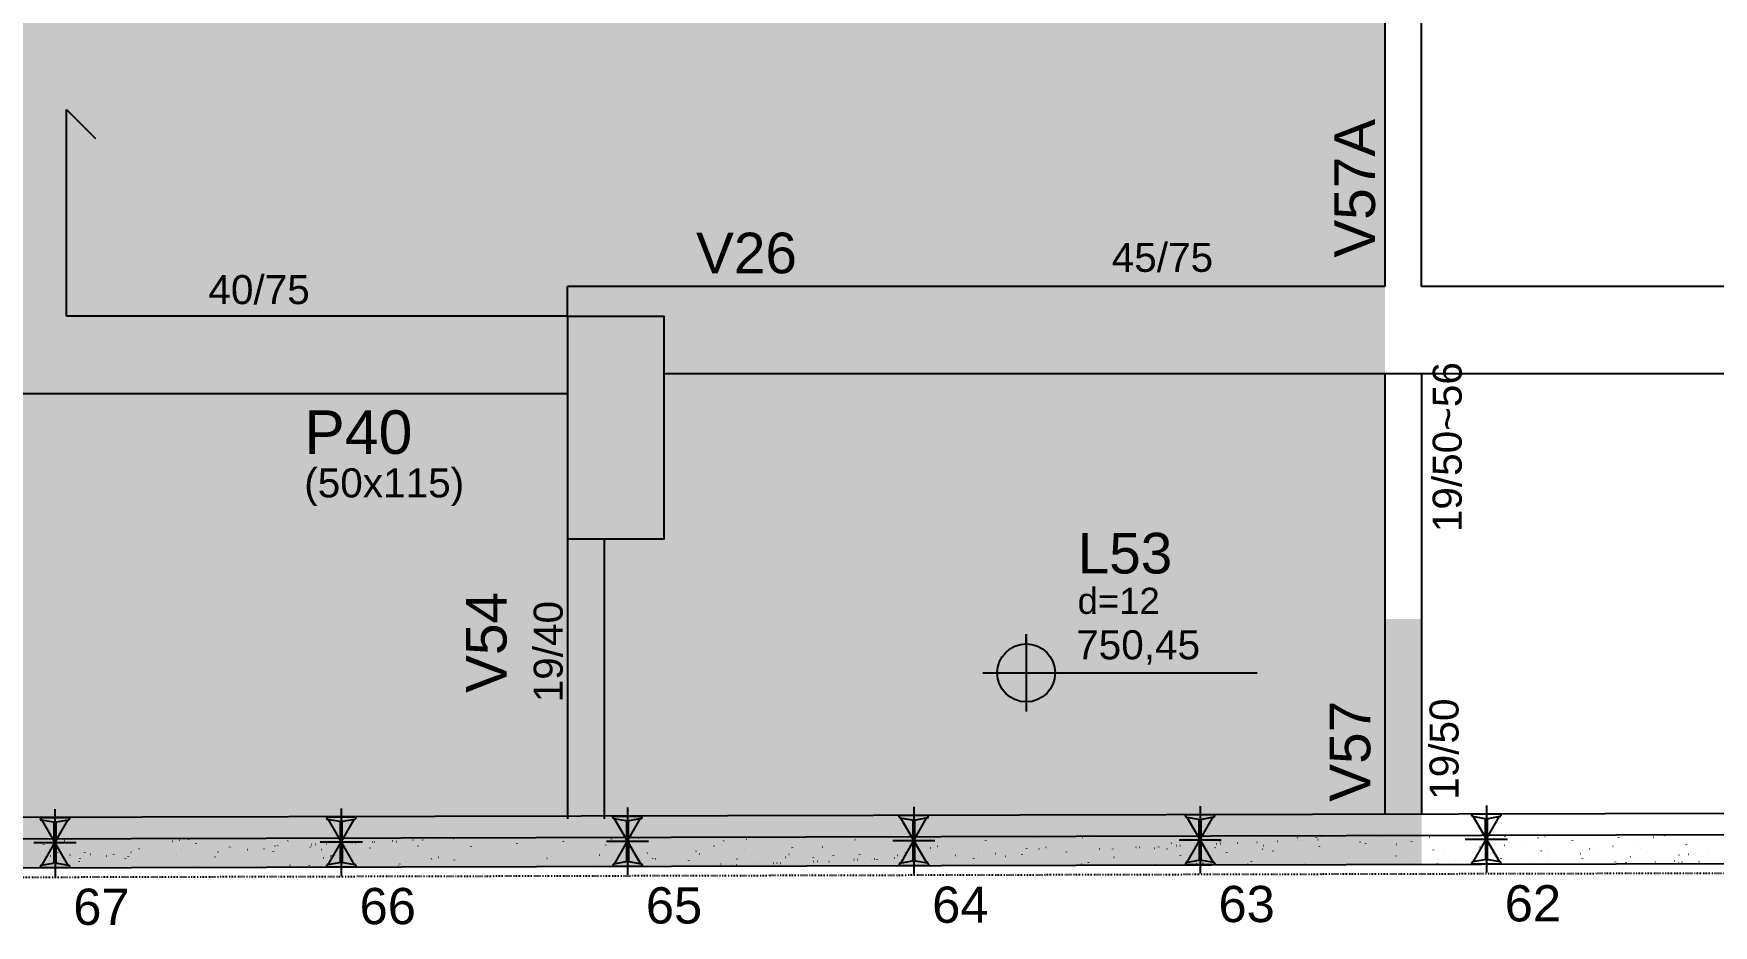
# Model space of a CAD drawing. Header units: millimetres. Extents: x 2609 to 8562, y 1432 to 7136.
# Drawn here: x 6221 to 7089, y 1871 to 2333 of the extents above; entities that cross this region are included whole.
import ezdxf

# ---------------------------------------------------------------- set-up
doc = ezdxf.new("R2010")
doc.units = ezdxf.units.MM
doc.linetypes.add('ESTILO_TQS_0003', pattern=[1.5, 0.5, -0.4, 0.1, -0.5])
for name, color, linetype in [('1', 4, 'Continuous'), ('10', 13, 'Continuous'), ('11', 22, 'Continuous'), ('12', 3, 'Continuous'), ('13', 76, 'Continuous'), ('131', 59, 'Continuous'), ('19', 5, 'Continuous'), ('24', 5, 'ESTILO_TQS_0003'), ('242', 3, 'Continuous'), ('26', 1, 'Continuous'), ('27', 10, 'Continuous'), ('3', 2, 'Continuous'), ('49', 20, 'Continuous'), ('51', 6, 'Continuous'), ('52', 21, 'Continuous'), ('6', 6, 'Continuous'), ('8', 5, 'Continuous'), ('9', 3, 'Continuous')]:
    doc.layers.add(name, color=color, linetype=linetype)
doc.styles.get("Standard").update_dxf_attribs({"font": 'arial.ttf'})

# ---------------------------------------------------------------- blocks, each defined once
blk = doc.blocks.new('_H9EFD498501-001')
for p, q in [((3310.16108, 200.255246), (3310.234303, 200.271479)), ((3332.661637, 200.243865), (3332.707294, 200.303367)), ((3339.3351, 199.872666), (3339.410029, 199.875938)), ((3341.208316, 199.954452), (3341.283244, 199.957724)), ((3350.049893, 200.340484), (3350.124821, 200.343755)), ((3366.142408, 199.77545), (3366.21563, 199.791683)), ((3369.803518, 200.587099), (3369.87674, 200.603332)), ((3380.957678, 199.773054), (3380.967467, 199.847413)), ((3405.165756, 199.856004), (3405.211413, 199.915506)), ((3425.784846, 200.107303), (3425.858068, 200.123536)), ((3487.721499, 200.370188), (3487.731288, 200.444546)), ((2645.701455, 197.390365), (2645.711245, 197.464724)), ((2649.724331, 195.74195), (2649.769988, 195.801451)), ((2656.788559, 191.565878), (2656.798349, 191.640237)), ((2660.31815, 197.984672), (2660.391373, 198.000905)), ((2663.979261, 198.79632), (2664.052483, 198.812553)), ((2669.539872, 198.382314), (2669.549661, 198.456672)), ((2670.947487, 191.774816), (2670.993145, 191.834317)), ((2674.69137, 196.653939), (2674.737027, 196.71344)), ((2680.803186, 193.896278), (2680.812975, 193.970636)), ((2684.057943, 191.366782), (2684.132872, 191.370054)), ((2685.931159, 191.448569), (2686.006087, 191.45184)), ((2694.772735, 191.8346), (2694.847664, 191.837872)), ((2695.914527, 192.686805), (2695.960184, 192.746306)), ((2699.092261, 193.690128), (2699.165483, 193.70636)), ((2699.658409, 197.565928), (2699.704066, 197.62543)), ((2704.715023, 195.445914), (2704.724812, 195.520272)), ((2704.888099, 192.276246), (2704.963027, 192.279518)), ((2706.761314, 192.358033), (2706.836243, 192.361304)), ((2715.602891, 192.744064), (2715.677819, 192.747336)), ((2716.299478, 197.504876), (2716.372701, 197.521109)), ((2719.960588, 198.316524), (2720.033811, 198.332757)), ((2720.881566, 193.598794), (2720.927223, 193.658296)), ((2724.625448, 198.477917), (2724.671105, 198.537419)), ((2725.718254, 193.185711), (2725.793183, 193.188982)), ((2727.591469, 193.267497), (2727.666398, 193.270769)), ((2728.553439, 196.437862), (2728.563229, 196.512221)), ((2736.433046, 193.653529), (2736.507975, 193.6568)), ((2739.816753, 191.951826), (2739.826543, 192.026185)), ((2743.451606, 191.386954), (2743.497264, 191.446456)), ((2745.848605, 194.510783), (2745.894262, 194.570285)), ((2746.548409, 194.095175), (2746.623338, 194.098446)), ((2748.421625, 194.176961), (2748.496553, 194.180233)), ((2752.568066, 198.768262), (2752.577855, 198.84262)), ((2755.073589, 193.210331), (2755.146811, 193.226564)), ((2757.263202, 194.562993), (2757.33813, 194.566264)), ((2763.72859, 193.501463), (2763.73838, 193.575821)), ((2767.378565, 195.004639), (2767.453493, 195.007911)), ((2768.418645, 192.298944), (2768.464303, 192.358445)), ((2769.25178, 195.086426), (2769.326709, 195.089697)), ((2770.815644, 195.422772), (2770.861301, 195.482274)), ((2772.280806, 197.02508), (2772.354028, 197.041313)), ((2775.941916, 197.836728), (2776.015138, 197.852961)), ((2778.093357, 195.472457), (2778.168286, 195.475729)), ((2787.567007, 194.493411), (2787.576796, 194.56777)), ((2788.20872, 195.914103), (2788.283649, 195.917375)), ((2790.081936, 195.99589), (2790.156864, 195.999161)), ((2793.385685, 193.210933), (2793.431342, 193.270434)), ((2795.782683, 196.334762), (2795.82834, 196.394263)), ((2798.923512, 196.381921), (2798.998441, 196.385193)), ((2809.038876, 196.823568), (2809.113804, 196.826839)), ((2810.912091, 196.905354), (2810.98702, 196.908625)), ((2811.054917, 192.730535), (2811.128139, 192.746768)), ((2811.581633, 196.82381), (2811.591423, 196.898169)), ((2818.352724, 194.122922), (2818.398381, 194.182423)), ((2819.753668, 197.291386), (2819.828597, 197.294657)), ((2820.749722, 197.246751), (2820.795379, 197.306252)), ((2822.742158, 191.557011), (2822.751947, 191.63137)), ((2828.262134, 196.545284), (2828.335356, 196.561517)), ((2829.869031, 197.733032), (2829.94396, 197.736303)), ((2831.742247, 197.814818), (2831.817175, 197.81809)), ((2831.923244, 197.356932), (2831.996466, 197.373165)), ((2835.49347, 198.373447), (2835.50326, 198.447805)), ((2840.583823, 198.20085), (2840.658752, 198.204121)), ((2843.319763, 195.034911), (2843.36542, 195.094413)), ((2845.716761, 198.15874), (2845.762418, 198.218241)), ((2846.580574, 192.54896), (2846.590363, 192.623318)), ((2850.699187, 198.642496), (2850.774115, 198.645768)), ((2852.572402, 198.724282), (2852.647331, 198.727554)), ((2859.331887, 199.365395), (2859.332812, 199.372425)), ((2861.413979, 199.110314), (2861.488907, 199.113585)), ((2867.036245, 192.250739), (2867.109467, 192.266972)), ((2868.286802, 195.9469), (2868.332459, 196.006402)), ((2870.595201, 194.879359), (2870.60499, 194.953717)), ((2870.6838, 199.070729), (2870.729457, 199.130231)), ((2884.243462, 196.065487), (2884.316684, 196.08172)), ((2887.904572, 196.877136), (2887.977794, 196.893369)), ((2893.253841, 196.858889), (2893.299498, 196.918391)), ((2894.507038, 196.428995), (2894.516827, 196.503354)), ((2918.22088, 197.770879), (2918.266537, 197.83038)), ((2918.345454, 197.420944), (2918.355243, 197.495302)), ((2923.017573, 191.770943), (2923.090795, 191.787176)), ((2929.608768, 192.934908), (2929.618557, 193.009266)), ((2940.22479, 195.585691), (2940.298012, 195.601924)), ((2943.187919, 198.682868), (2943.233576, 198.742369)), ((2943.8859, 196.39734), (2943.959122, 196.413573)), ((2953.520605, 194.484544), (2953.530395, 194.558902)), ((2957.065896, 199.319275), (2957.139118, 199.335508)), ((2961.899934, 191.443151), (2961.945591, 191.502653)), ((2968.154958, 199.594857), (2968.187846, 199.637718)), ((2977.359021, 195.476493), (2977.368811, 195.550851)), ((2978.998901, 191.291147), (2979.072123, 191.30738)), ((2986.866973, 192.35514), (2986.91263, 192.414642)), ((2988.622335, 190.990456), (2988.632125, 191.064815)), ((2996.206118, 195.105895), (2996.27934, 195.122128)), ((2999.867228, 195.917544), (2999.94045, 195.933777)), ((3001.373648, 197.806892), (3001.383437, 197.88125)), ((3011.834012, 193.26713), (3011.879669, 193.326631)), ((3012.534173, 192.540093), (3012.543962, 192.614451)), ((3013.047224, 198.839479), (3013.120446, 198.855712)), ((3025.285485, 199.356528), (3025.295275, 199.430886)), ((3036.372589, 193.532041), (3036.382378, 193.6064)), ((3036.801051, 194.179119), (3036.846708, 194.23862)), ((3052.187446, 194.626099), (3052.260668, 194.642332)), ((3055.848556, 195.437748), (3055.921778, 195.453981)), ((3060.387215, 195.86244), (3060.397005, 195.936799)), ((3061.76809, 195.091108), (3061.813747, 195.150609)), ((3069.028552, 198.359683), (3069.101774, 198.375915)), ((3082.991247, 191.123974), (3083.036904, 191.183475)), ((3084.299053, 197.412077), (3084.308842, 197.486435)), ((3086.735129, 196.003097), (3086.780786, 196.062599)), ((3095.386156, 191.58759), (3095.395946, 191.661948)), ((3107.958286, 192.035963), (3108.003943, 192.095465)), ((3108.137469, 198.404025), (3108.147258, 198.478384)), ((3108.168774, 194.146303), (3108.241996, 194.162536)), ((3111.702168, 196.915086), (3111.747825, 196.974588)), ((3111.829884, 194.957952), (3111.903106, 194.974185)), ((3119.400783, 193.917989), (3119.410572, 193.992347)), ((3125.00988, 197.879886), (3125.083102, 197.896119)), ((3132.925325, 192.947952), (3132.970982, 193.007454)), ((3136.669207, 197.827075), (3136.714864, 197.886577)), ((3141.748338, 191.245842), (3141.823267, 191.249113)), ((3143.31262, 195.467625), (3143.32241, 195.541984)), ((3151.863702, 191.687488), (3151.93863, 191.69076)), ((3153.736917, 191.769274), (3153.811846, 191.772546)), ((3157.892364, 193.859941), (3157.938021, 193.919443)), ((3161.636246, 198.739064), (3161.681904, 198.798566)), ((3162.578494, 192.155306), (3162.653422, 192.158577)), ((3164.150101, 193.666507), (3164.223324, 193.68274)), ((3167.151036, 196.459574), (3167.160826, 196.533932)), ((3167.811211, 194.478156), (3167.884434, 194.494389)), ((3172.693857, 192.596952), (3172.768786, 192.600224)), ((3174.567072, 192.678739), (3174.642001, 192.68201)), ((3178.41435, 191.973538), (3178.42414, 192.047896)), ((3180.462405, 191.648102), (3180.508062, 191.707603)), ((3180.991208, 197.40009), (3181.06443, 197.416323)), ((3182.859403, 194.771931), (3182.90506, 194.831432)), ((3183.408649, 193.06477), (3183.483578, 193.068042)), ((3186.603285, 199.651054), (3186.648943, 199.710555)), ((3191.165663, 198.789973), (3191.175452, 198.864331)), ((3193.524012, 193.506417), (3193.598941, 193.509688)), ((3195.397228, 193.588203), (3195.472156, 193.591474)), ((3202.326187, 193.523174), (3202.335977, 193.597532)), ((3204.238805, 193.974234), (3204.313733, 193.977506)), ((3205.429444, 192.560091), (3205.475101, 192.619592)), ((3207.826442, 195.68392), (3207.872099, 195.743421)), ((3214.354168, 194.415881), (3214.429096, 194.419152)), ((3216.227383, 194.497667), (3216.302312, 194.500939)), ((3220.131429, 193.186711), (3220.204651, 193.202944)), ((3223.792539, 193.998359), (3223.865761, 194.014592)), ((3225.06896, 194.883699), (3225.143889, 194.88697)), ((3226.164604, 194.515123), (3226.174393, 194.589481)), ((3230.396483, 193.47208), (3230.44214, 193.531582)), ((3232.793481, 196.595909), (3232.839138, 196.65541)), ((3235.184323, 195.325345), (3235.259252, 195.328616)), ((3236.972535, 196.920294), (3237.045758, 196.936527)), ((3237.057539, 195.407131), (3237.132467, 195.410403)), ((3245.899115, 195.793163), (3245.974044, 195.796434)), ((3250.17923, 196.845522), (3250.18902, 196.91988)), ((3255.363522, 194.384069), (3255.409179, 194.443571)), ((3256.014479, 196.234809), (3256.089407, 196.238081)), ((3257.76052, 197.507898), (3257.806177, 197.5674)), ((3257.887694, 196.316596), (3257.962623, 196.319867)), ((3261.339755, 191.578723), (3261.349544, 191.653081)), ((3266.729271, 196.702627), (3266.8042, 196.705899)), ((3274.091067, 198.395158), (3274.100857, 198.469516)), ((3276.112757, 192.706915), (3276.185979, 192.723148)), ((3276.844634, 197.144273), (3276.919563, 197.147545)), ((3278.71785, 197.22606), (3278.792778, 197.229331)), ((3279.773867, 193.518563), (3279.847089, 193.534796)), ((3280.330561, 195.296058), (3280.376218, 195.35556)), ((3282.727559, 198.419887), (3282.773216, 198.479389)), ((3285.178171, 192.570671), (3285.187961, 192.64503)), ((3287.559426, 197.612091), (3287.634355, 197.615363)), ((3292.953863, 196.440498), (3293.027085, 196.456731)), ((3297.67479, 198.053738), (3297.749718, 198.057009)), ((3297.929484, 199.387107), (3297.939273, 199.461465)), ((3299.548005, 198.135524), (3299.622934, 198.138795)), ((3305.2976, 196.208048), (3305.343257, 196.267549)), ((3307.694598, 199.331876), (3307.740255, 199.391378)), ((3308.389582, 198.521556), (3308.46451, 198.524827)), ((3309.192798, 194.90107), (3309.202587, 194.975429)), ((3318.504945, 198.963202), (3318.579874, 198.966473)), ((3320.37816, 199.044988), (3320.453089, 199.04826)), ((3329.219737, 199.43102), (3329.294666, 199.434291)), ((3330.264639, 197.120037), (3330.310296, 197.179538)), ((3332.094085, 192.227119), (3332.167307, 192.243352)), ((3333.104635, 196.450707), (3333.114424, 196.525065)), ((3335.755195, 193.038767), (3335.828417, 193.055)), ((3348.935191, 195.960702), (3349.008413, 195.976935)), ((3355.231678, 198.032026), (3355.277335, 198.091527)), ((3356.943051, 197.442655), (3356.952841, 197.517014)), ((3368.206365, 192.956619), (3368.216155, 193.030978)), ((3380.198717, 198.944015), (3380.244374, 199.003516)), ((3388.075413, 191.747323), (3388.148635, 191.763556)), ((3391.736523, 192.558971), (3391.809745, 192.575204)), ((3392.118202, 194.506255), (3392.127992, 194.580614)), ((3398.910732, 191.704299), (3398.956389, 191.7638)), ((3404.916519, 195.480906), (3404.989741, 195.497139)), ((3415.956619, 195.498204), (3415.966408, 195.572562)), ((3422.123736, 199.295654), (3422.196958, 199.311887)), ((3423.877771, 192.616288), (3423.923428, 192.675789)), ((3427.219933, 191.012168), (3427.229722, 191.086526)), ((3439.971245, 197.828603), (3439.981035, 197.902962)), ((3444.056741, 191.267527), (3444.129963, 191.28376)), ((3447.717851, 192.079175), (3447.791073, 192.095408)), ((3448.84481, 193.528277), (3448.890467, 193.587778)), ((3451.13177, 192.561804), (3451.141559, 192.636163)), ((3460.897847, 195.00111), (3460.971069, 195.017343)), ((3463.883082, 199.378239), (3463.892872, 199.452598)), ((3473.811849, 194.440266), (3473.857506, 194.499767)), ((3474.970186, 193.553753), (3474.979975, 193.628111)), ((3478.105064, 198.815858), (3478.178286, 198.832091)), ((3481.766174, 199.627507), (3481.839396, 199.64374)), ((3498.778888, 195.352255), (3498.824545, 195.411757)), ((3498.984813, 195.884152), (3498.994602, 195.95851)), ((3503.699179, 191.599379), (3503.772401, 191.615612)), ((2645.980448, 190.862827), (2646.026106, 190.922328)), ((2653.112425, 190.015672), (2653.187353, 190.018943)), ((2654.814316, 183.873943), (2654.814316, 183.873943)), ((2654.814316, 183.873943), (2654.814316, 183.873943)), ((2655.776205, 183.876288), (2655.776205, 183.876288)), ((2663.227788, 190.457318), (2663.302716, 190.460589)), ((2664.903803, 183.898533), (2664.903803, 183.898533)), ((2664.903803, 183.898533), (2664.903803, 183.898533)), ((2665.043938, 186.141796), (2665.11716, 186.158029)), ((2665.101003, 190.539104), (2665.175932, 190.542376)), ((2667.633922, 183.905186), (2667.633922, 183.905186)), ((2667.633922, 183.905186), (2667.633922, 183.905186)), ((2667.633922, 183.905186), (2667.633922, 183.905186)), ((2668.051873, 187.079842), (2668.061663, 187.154201)), ((2668.550489, 188.650987), (2668.596146, 188.710489)), ((2673.94258, 190.925136), (2674.017509, 190.928407)), ((2679.491638, 183.934085), (2679.491638, 183.934085)), ((2679.491638, 183.934085), (2679.491638, 183.934085)), ((2679.491638, 183.934085), (2679.491638, 183.934085)), ((2682.251155, 189.956544), (2682.324377, 189.972777)), ((2685.912265, 190.768193), (2685.985487, 190.784426)), ((2689.216515, 183.957786), (2689.216515, 183.957786)), ((2689.216515, 183.957786), (2689.216515, 183.957786)), ((2691.349355, 183.962984), (2691.349355, 183.962984)), ((2691.349355, 183.962984), (2691.349355, 183.962984)), ((2691.96371, 188.629479), (2691.9735, 188.703837)), ((2693.517528, 189.562976), (2693.563185, 189.622478)), ((2703.207071, 183.991883), (2703.207071, 183.991883)), ((2703.207071, 183.991883), (2703.207071, 183.991883)), ((2713.529226, 184.017039), (2713.529226, 184.017039)), ((2713.529226, 184.017039), (2713.529226, 184.017039)), ((2713.606172, 184.017226), (2713.606172, 184.017226)), ((2713.606172, 184.017226), (2713.606172, 184.017226)), ((2715.064787, 184.020781), (2715.064787, 184.020781)), ((2715.802127, 189.621427), (2715.811916, 189.695786)), ((2718.484567, 190.474965), (2718.530225, 190.534467)), ((2721.025266, 185.662), (2721.098488, 185.678233)), ((2726.922504, 184.04968), (2726.922504, 184.04968)), ((2726.922504, 184.04968), (2726.922504, 184.04968)), ((2726.922504, 184.04968), (2726.922504, 184.04968)), ((2727.065441, 185.135391), (2727.07523, 185.209749)), ((2737.841938, 184.076292), (2737.841938, 184.076292)), ((2737.841938, 184.076292), (2737.841938, 184.076292)), ((2738.232483, 189.476748), (2738.305705, 189.492981)), ((2738.78022, 184.078579), (2738.78022, 184.078579)), ((2738.78022, 184.078579), (2738.78022, 184.078579)), ((2738.78022, 184.078579), (2738.78022, 184.078579)), ((2741.893593, 190.288397), (2741.966815, 190.30463)), ((2750.637937, 184.107477), (2750.637937, 184.107477)), ((2750.637937, 184.107477), (2750.637937, 184.107477)), ((2750.977278, 186.685027), (2750.987067, 186.759386)), ((2762.154649, 184.135545), (2762.154649, 184.135545)), ((2762.163622, 184.147238), (2762.209279, 184.20674)), ((2762.495653, 184.136376), (2762.495653, 184.136376)), ((2762.495653, 184.136376), (2762.495653, 184.136376)), ((2772.398028, 184.160509), (2772.398028, 184.160509)), ((2772.398028, 184.160509), (2772.398028, 184.160509)), ((2774.35337, 184.165275), (2774.35337, 184.165275)), ((2774.815694, 187.676976), (2774.825483, 187.751334)), ((2777.006594, 185.182204), (2777.079816, 185.198437)), ((2786.211086, 184.194173), (2786.211086, 184.194173)), ((2786.467361, 184.194798), (2786.467361, 184.194798)), ((2787.130661, 185.059227), (2787.176318, 185.118729)), ((2794.213811, 188.996952), (2794.287033, 189.013185)), ((2797.874921, 189.808601), (2797.948143, 189.824834)), ((2798.068803, 184.223072), (2798.068803, 184.223072)), ((2798.068803, 184.223072), (2798.068803, 184.223072)), ((2798.068803, 184.223072), (2798.068803, 184.223072)), ((2798.830321, 190.007375), (2798.84011, 190.081733)), ((2809.926519, 184.251971), (2809.926519, 184.251971)), ((2809.926519, 184.251971), (2809.926519, 184.251971)), ((2809.990845, 184.740576), (2810.000635, 184.814934)), ((2810.780073, 184.254051), (2810.780073, 184.254051)), ((2812.0977, 185.971216), (2812.143357, 186.030718)), ((2821.784236, 184.28087), (2821.784236, 184.28087)), ((2821.784236, 184.28087), (2821.784236, 184.28087)), ((2831.189884, 184.303792), (2831.189884, 184.303792)), ((2831.189884, 184.303792), (2831.189884, 184.303792)), ((2832.987922, 184.702408), (2833.061144, 184.718641)), ((2833.641952, 184.309768), (2833.641952, 184.309768)), ((2833.829261, 185.732525), (2833.839051, 185.806883)), ((2835.092784, 184.313304), (2835.092784, 184.313304)), ((2837.064739, 186.883206), (2837.110396, 186.942707)), ((2845.499668, 184.338667), (2845.499668, 184.338667)), ((2850.195139, 188.517156), (2850.268361, 188.533389)), ((2853.856249, 189.328804), (2853.929471, 189.345037)), ((2857.357385, 184.367566), (2857.357385, 184.367566)), ((2857.357385, 184.367566), (2857.357385, 184.367566)), ((2857.357385, 184.367566), (2857.357385, 184.367566)), ((2857.843888, 188.062924), (2857.853677, 188.137282)), ((2859.405496, 184.372557), (2859.405496, 184.372557)), ((2862.031778, 187.795195), (2862.077435, 187.854696)), ((2869.215101, 184.396464), (2869.215101, 184.396464)), ((2869.215101, 184.396464), (2869.215101, 184.396464)), ((2869.215101, 184.396464), (2869.215101, 184.396464)), ((2881.072818, 184.425363), (2881.072818, 184.425363)), ((2881.072818, 184.425363), (2881.072818, 184.425363)), ((2881.755725, 189.61256), (2881.765515, 189.686918)), ((2883.718208, 184.43181), (2883.718208, 184.43181)), ((2886.998817, 188.707184), (2887.044474, 188.766685)), ((2889.98174, 184.447075), (2889.98174, 184.447075)), ((2889.98174, 184.447075), (2889.98174, 184.447075)), ((2889.98174, 184.447075), (2889.98174, 184.447075)), ((2892.930534, 184.454262), (2892.930534, 184.454262)), ((2892.930534, 184.454262), (2892.930534, 184.454262)), ((2904.788251, 184.483161), (2904.788251, 184.483161)), ((2905.594141, 190.604509), (2905.603931, 190.678867)), ((2906.176467, 188.03736), (2906.249689, 188.053593)), ((2908.030919, 184.491063), (2908.030919, 184.491063)), ((2908.030919, 184.491063), (2908.030919, 184.491063)), ((2908.030919, 184.491063), (2908.030919, 184.491063)), ((2908.221973, 184.74005), (2908.26763, 184.799551)), ((2909.837577, 188.849008), (2909.910799, 188.865241)), ((2911.965856, 189.619173), (2912.011513, 189.678674)), ((2916.645967, 184.512059), (2916.645967, 184.512059)), ((2916.645967, 184.512059), (2916.645967, 184.512059)), ((2916.645967, 184.512059), (2916.645967, 184.512059)), ((2916.857455, 186.118472), (2916.867245, 186.192831)), ((2928.503684, 184.540958), (2928.503684, 184.540958)), ((2928.503684, 184.540958), (2928.503684, 184.540958)), ((2928.503684, 184.540958), (2928.503684, 184.540958)), ((2932.343631, 184.550316), (2932.343631, 184.550316)), ((2932.343631, 184.550316), (2932.343631, 184.550316)), ((2932.343631, 184.550316), (2932.343631, 184.550316)), ((2933.189012, 185.652039), (2933.234669, 185.711541)), ((2936.932895, 190.531162), (2936.978552, 190.590664)), ((2940.3614, 184.569857), (2940.3614, 184.569857)), ((2940.3614, 184.569857), (2940.3614, 184.569857)), ((2940.769293, 187.668109), (2940.779082, 187.742467)), ((2948.773596, 184.590358), (2948.773596, 184.590358)), ((2948.773596, 184.590358), (2948.773596, 184.590358)), ((2948.773596, 184.590358), (2948.773596, 184.590358)), ((2952.219116, 184.598755), (2952.219116, 184.598755)), ((2952.219116, 184.598755), (2952.219116, 184.598755)), ((2956.656342, 184.60957), (2956.656342, 184.60957)), ((2956.656342, 184.60957), (2956.656342, 184.60957)), ((2956.656342, 184.60957), (2956.656342, 184.60957)), ((2958.156051, 186.564028), (2958.201708, 186.62353)), ((2962.157794, 187.557564), (2962.231017, 187.573797)), ((2964.076833, 184.627654), (2964.076833, 184.627654)), ((2964.607709, 188.660057), (2964.617498, 188.734416)), ((2965.818905, 188.369212), (2965.892127, 188.385445)), ((2975.934549, 184.656553), (2975.934549, 184.656553)), ((2980.969054, 184.668823), (2980.969054, 184.668823)), ((2980.969054, 184.668823), (2980.969054, 184.668823)), ((2980.969054, 184.668823), (2980.969054, 184.668823)), ((2983.12309, 187.476017), (2983.168747, 187.535519)), ((2987.792266, 184.685452), (2987.792266, 184.685452)), ((2987.792266, 184.685452), (2987.792266, 184.685452)), ((2987.792266, 184.685452), (2987.792266, 184.685452)), ((2991.709348, 184.694998), (2991.709348, 184.694998)), ((2991.709348, 184.694998), (2991.709348, 184.694998)), ((2995.93725, 184.879592), (2996.012179, 184.882864)), ((2999.649982, 184.71435), (2999.649982, 184.71435)), ((2999.649982, 184.71435), (2999.649982, 184.71435)), ((2999.78286, 185.723657), (2999.792649, 185.798016)), ((3005.281766, 184.728076), (3005.281766, 184.728076)), ((3005.281766, 184.728076), (3005.281766, 184.728076)), ((3005.693131, 185.264178), (3005.738788, 185.323679)), ((3006.052614, 185.321238), (3006.127542, 185.32451)), ((3007.565452, 184.733641), (3007.565452, 184.733641)), ((3007.565452, 184.733641), (3007.565452, 184.733641)), ((3007.565452, 184.733641), (3007.565452, 184.733641)), ((3007.925829, 185.403025), (3008.000758, 185.406296)), ((3008.090129, 188.388007), (3008.135787, 188.447508)), ((3011.507699, 184.743249), (3011.507699, 184.743249)), ((3011.507699, 184.743249), (3011.507699, 184.743249)), ((3016.767406, 185.789056), (3016.842334, 185.792328)), ((3018.139122, 187.077768), (3018.212345, 187.094001)), ((3021.800232, 187.889416), (3021.873455, 187.905649)), ((3023.365415, 184.772148), (3023.365415, 184.772148)), ((3023.621276, 186.715606), (3023.631066, 186.789964)), ((3026.882769, 186.230703), (3026.957698, 186.233974)), ((3028.755985, 186.312489), (3028.830913, 186.315761)), ((3029.594477, 184.787329), (3029.594477, 184.787329)), ((3029.594477, 184.787329), (3029.594477, 184.787329)), ((3030.66017, 186.176167), (3030.705827, 186.235668)), ((3033.057168, 189.299996), (3033.102826, 189.359497)), ((3034.980228, 190.811351), (3035.053451, 190.827584)), ((3035.223132, 184.801046), (3035.223132, 184.801046)), ((3037.597561, 186.698521), (3037.67249, 186.701792)), ((3047.080848, 184.829945), (3047.080848, 184.829945)), ((3047.080848, 184.829945), (3047.080848, 184.829945)), ((3047.080848, 184.829945), (3047.080848, 184.829945)), ((3047.635903, 189.046005), (3047.645692, 189.120363)), ((3047.712925, 187.140167), (3047.787853, 187.143438)), ((3049.58614, 187.221953), (3049.661069, 187.225225)), ((3053.907189, 184.846582), (3053.907189, 184.846582)), ((3053.907189, 184.846582), (3053.907189, 184.846582)), ((3055.627209, 187.088156), (3055.672866, 187.147658)), ((3058.024207, 190.211985), (3058.069865, 190.271486)), ((3058.427717, 187.607985), (3058.502645, 187.611256)), ((3058.938564, 184.858844), (3058.938564, 184.858844)), ((3058.938564, 184.858844), (3058.938564, 184.858844)), ((3058.938564, 184.858844), (3058.938564, 184.858844)), ((3066.357308, 184.876924), (3066.357308, 184.876924)), ((3066.357308, 184.876924), (3066.357308, 184.876924)), ((3066.357308, 184.876924), (3066.357308, 184.876924)), ((3068.54308, 188.049631), (3068.618009, 188.052903)), ((3070.416295, 188.131418), (3070.491224, 188.134689)), ((3070.796281, 184.887743), (3070.796281, 184.887743)), ((3070.796281, 184.887743), (3070.796281, 184.887743)), ((3071.54774, 190.595641), (3071.55753, 190.67)), ((3074.12045, 186.597972), (3074.193672, 186.614205)), ((3077.78156, 187.40962), (3077.854782, 187.425853)), ((3078.219901, 184.905835), (3078.219901, 184.905835)), ((3078.219901, 184.905835), (3078.219901, 184.905835)), ((3079.257872, 188.517449), (3079.332801, 188.520721)), ((3080.594248, 188.000145), (3080.639905, 188.059647)), ((3082.653997, 184.916641), (3082.653997, 184.916641)), ((3082.653997, 184.916641), (3082.653997, 184.916641)), ((3089.373235, 188.959095), (3089.448164, 188.962367)), ((3090.961556, 190.331555), (3091.034779, 190.347788)), ((3091.246451, 189.040882), (3091.321379, 189.044153)), ((3094.511714, 184.94554), (3094.511714, 184.94554)), ((3100.088028, 189.426913), (3100.162956, 189.430185)), ((3102.532612, 184.965088), (3102.532612, 184.965088)), ((3102.532612, 184.965088), (3102.532612, 184.965088)), ((3105.561287, 188.912134), (3105.606945, 188.971636)), ((3106.36943, 184.974439), (3106.36943, 184.974439)), ((3106.36943, 184.974439), (3106.36943, 184.974439)), ((3106.36943, 184.974439), (3106.36943, 184.974439)), ((3106.64947, 187.101554), (3106.65926, 187.175912)), ((3110.203391, 189.86856), (3110.278319, 189.871831)), ((3112.076606, 189.950346), (3112.151535, 189.953617)), ((3118.227147, 185.003337), (3118.227147, 185.003337)), ((3118.227147, 185.003337), (3118.227147, 185.003337)), ((3118.227147, 185.003337), (3118.227147, 185.003337)), ((3120.918183, 190.336378), (3120.993112, 190.339649)), ((3125.149163, 185.020207), (3125.149163, 185.020207)), ((3125.149163, 185.020207), (3125.149163, 185.020207)), ((3125.149163, 185.020207), (3125.149163, 185.020207)), ((3126.845324, 185.024341), (3126.845324, 185.024341)), ((3126.845324, 185.024341), (3126.845324, 185.024341)), ((3130.084863, 185.032236), (3130.084863, 185.032236)), ((3130.084863, 185.032236), (3130.084863, 185.032236)), ((3130.101778, 186.118175), (3130.175, 186.134408)), ((3130.528326, 189.824123), (3130.573984, 189.883625)), ((3130.561307, 188.65119), (3130.571097, 188.725548)), ((3131.033546, 190.778024), (3131.108475, 190.781295)), ((3132.906762, 190.85981), (3132.98169, 190.863082)), ((3133.762888, 186.929824), (3133.83611, 186.946057)), ((3141.94258, 185.061135), (3141.94258, 185.061135)), ((3141.94258, 185.061135), (3141.94258, 185.061135)), ((3146.942884, 189.851759), (3147.016106, 189.867992)), ((3151.158035, 185.083594), (3151.158035, 185.083594)), ((3151.158035, 185.083594), (3151.158035, 185.083594)), ((3153.800296, 185.090034), (3153.800296, 185.090034)), ((3154.399724, 189.643139), (3154.409513, 189.717497)), ((3155.495365, 190.736113), (3155.541023, 190.795614)), ((3165.658012, 185.118932), (3165.658012, 185.118932)), ((3165.658012, 185.118932), (3165.658012, 185.118932)), ((3165.658012, 185.118932), (3165.658012, 185.118932)), ((3165.663038, 185.157103), (3165.672827, 185.231461)), ((3175.470747, 185.142847), (3175.470747, 185.142847)), ((3175.470747, 185.142847), (3175.470747, 185.142847)), ((3177.515729, 185.147831), (3177.515729, 185.147831)), ((3177.515729, 185.147831), (3177.515729, 185.147831)), ((3177.515729, 185.147831), (3177.515729, 185.147831)), ((3183.941019, 185.16349), (3183.941019, 185.16349)), ((3183.941019, 185.16349), (3183.941019, 185.16349)), ((3183.941019, 185.16349), (3183.941019, 185.16349)), ((3186.083106, 185.638379), (3186.156328, 185.654612)), ((3189.373445, 185.17673), (3189.373445, 185.17673)), ((3189.373445, 185.17673), (3189.373445, 185.17673)), ((3189.574875, 186.706739), (3189.584664, 186.781097)), ((3189.744216, 186.450028), (3189.817438, 186.466261)), ((3199.783459, 185.2021), (3199.783459, 185.2021)), ((3199.783459, 185.2021), (3199.783459, 185.2021)), ((3201.231162, 185.205628), (3201.231162, 185.205628)), ((3201.231162, 185.205628), (3201.231162, 185.205628)), ((3202.924212, 189.371963), (3202.997434, 189.388196)), ((3213.088878, 185.234527), (3213.088878, 185.234527)), ((3213.413291, 187.698687), (3213.423081, 187.773046)), ((3224.09617, 185.261353), (3224.09617, 185.261353)), ((3224.141459, 185.320375), (3224.187116, 185.379876)), ((3224.946595, 185.263426), (3224.946595, 185.263426)), ((3236.804311, 185.292325), (3236.804311, 185.292325)), ((3236.804311, 185.292325), (3236.804311, 185.292325)), ((3236.804311, 185.292325), (3236.804311, 185.292325)), ((3237.427918, 190.029086), (3237.437707, 190.103445)), ((3242.732875, 185.306773), (3242.732875, 185.306773)), ((3245.725544, 185.970232), (3245.798766, 185.986465)), ((3248.408882, 185.320606), (3248.408882, 185.320606)), ((3248.662028, 185.321223), (3248.662028, 185.321223)), ((3248.662028, 185.321223), (3248.662028, 185.321223)), ((3248.662028, 185.321223), (3248.662028, 185.321223)), ((3249.108498, 186.232364), (3249.154155, 186.291865)), ((3258.90554, 188.892167), (3258.978762, 188.9084)), ((3260.519744, 185.350122), (3260.519744, 185.350122)), ((3260.519744, 185.350122), (3260.519744, 185.350122)), ((3272.37746, 185.379021), (3272.37746, 185.379021)), ((3272.426859, 185.754236), (3272.436648, 185.828594)), ((3272.721594, 185.379859), (3272.721594, 185.379859)), ((3274.075537, 187.144353), (3274.121194, 187.203854)), ((3284.235177, 185.407919), (3284.235177, 185.407919)), ((3296.092893, 185.436818), (3296.092893, 185.436818)), ((3296.092893, 185.436818), (3296.092893, 185.436818)), ((3296.092893, 185.436818), (3296.092893, 185.436818)), ((3296.441485, 188.084635), (3296.451275, 188.158994)), ((3297.034305, 185.439112), (3297.034305, 185.439112)), ((3299.042576, 188.056342), (3299.088233, 188.115843)), ((3301.524731, 185.450056), (3301.524731, 185.450056)), ((3301.706872, 185.490436), (3301.780094, 185.506669)), ((3307.95061, 185.465717), (3307.95061, 185.465717)), ((3307.95061, 185.465717), (3307.95061, 185.465717)), ((3307.95061, 185.465717), (3307.95061, 185.465717)), ((3314.886868, 188.412371), (3314.96009, 188.428604)), ((3319.808326, 185.494616), (3319.808326, 185.494616)), ((3319.808326, 185.494616), (3319.808326, 185.494616)), ((3320.353322, 189.634271), (3320.363112, 189.70863)), ((3321.347017, 185.498365), (3321.347017, 185.498365)), ((3324.009615, 188.968331), (3324.055272, 189.027833)), ((3331.666043, 185.523514), (3331.666043, 185.523514)), ((3331.666043, 185.523514), (3331.666043, 185.523514)), ((3343.523759, 185.552413), (3343.523759, 185.552413)), ((3344.191739, 190.62622), (3344.201528, 190.700578)), ((3345.659728, 185.557619), (3345.659728, 185.557619)), ((3348.976654, 189.88032), (3349.022311, 189.939822)), ((3355.381476, 185.581312), (3355.381476, 185.581312)), ((3355.381476, 185.581312), (3355.381476, 185.581312)), ((3355.381476, 185.581312), (3355.381476, 185.581312)), ((3355.455053, 186.140184), (3355.464842, 186.214542)), ((3360.316587, 185.593339), (3360.316587, 185.593339)), ((3360.316587, 185.593339), (3360.316587, 185.593339)), ((3367.239192, 185.61021), (3367.239192, 185.61021)), ((3367.239192, 185.61021), (3367.239192, 185.61021)), ((3367.239192, 185.61021), (3367.239192, 185.61021)), ((3369.97244, 185.616872), (3369.97244, 185.616872)), ((3369.97244, 185.616872), (3369.97244, 185.616872)), ((3369.97244, 185.616872), (3369.97244, 185.616872)), ((3370.19981, 185.913186), (3370.245467, 185.972688)), ((3370.868196, 187.932574), (3370.941418, 187.948807)), ((3373.943693, 190.792309), (3373.98935, 190.851811)), ((3379.096909, 185.639109), (3379.096909, 185.639109)), ((3379.096909, 185.639109), (3379.096909, 185.639109)), ((3379.36689, 187.68982), (3379.376679, 187.764179)), ((3390.954625, 185.668008), (3390.954625, 185.668008)), ((3390.954625, 185.668008), (3390.954625, 185.668008)), ((3394.285152, 185.676125), (3394.285152, 185.676125)), ((3394.285152, 185.676125), (3394.285152, 185.676125)), ((3394.285152, 185.676125), (3394.285152, 185.676125)), ((3395.166849, 186.825176), (3395.212507, 186.884677)), ((3402.812341, 185.696906), (3402.812341, 185.696906)), ((3403.205306, 188.681769), (3403.215095, 188.756127)), ((3414.670058, 185.725805), (3414.670058, 185.725805)), ((3418.597863, 185.735378), (3418.597863, 185.735378)), ((3418.597863, 185.735378), (3418.597863, 185.735378)), ((3418.597863, 185.735378), (3418.597863, 185.735378)), ((3419.108443, 185.736622), (3419.108443, 185.736622)), ((3419.108443, 185.736622), (3419.108443, 185.736622)), ((3420.133888, 187.737165), (3420.179546, 187.796666)), ((3426.527774, 185.754704), (3426.527774, 185.754704)), ((3426.527774, 185.754704), (3426.527774, 185.754704)), ((3426.527774, 185.754704), (3426.527774, 185.754704)), ((3426.849524, 187.452778), (3426.922746, 187.469011)), ((3438.385491, 185.783603), (3438.390247, 185.819727)), ((3438.385491, 185.783603), (3438.385491, 185.783603)), ((3438.385491, 185.783603), (3438.385491, 185.783603)), ((3442.910575, 185.794631), (3442.910575, 185.794631)), ((3442.910575, 185.794631), (3442.910575, 185.794631)), ((3442.910575, 185.794631), (3442.910575, 185.794631)), ((3445.100927, 188.649154), (3445.146585, 188.708655)), ((3450.243207, 185.812501), (3450.243207, 185.812501)), ((3450.243207, 185.812501), (3450.243207, 185.812501)), ((3462.100924, 185.8414), (3462.100924, 185.8414)), ((3462.218873, 186.737317), (3462.228663, 186.811676)), ((3467.223287, 185.853884), (3467.223287, 185.853884)), ((3467.223287, 185.853884), (3467.223287, 185.853884)), ((3467.670968, 186.437314), (3467.716625, 186.496816)), ((3470.067967, 189.561143), (3470.113624, 189.620644)), ((3473.95864, 185.870299), (3473.95864, 185.870299)), ((3477.900299, 185.879905), (3477.900299, 185.879905)), ((3477.900299, 185.879905), (3477.900299, 185.879905)), ((3479.391825, 185.88354), (3479.391825, 185.88354)), ((3479.391825, 185.88354), (3479.391825, 185.88354)), ((3482.830852, 186.972982), (3482.904074, 186.989215)), ((3484.573164, 186.109762), (3484.648093, 186.113034)), ((3485.816357, 185.899197), (3485.816357, 185.899197)), ((3485.816357, 185.899197), (3485.816357, 185.899197)), ((3485.816357, 185.899197), (3485.816357, 185.899197)), ((3486.2335, 189.067717), (3486.243289, 189.142075)), ((3491.535998, 185.913137), (3491.535998, 185.913137)), ((3491.535998, 185.913137), (3491.535998, 185.913137)), ((3492.638007, 187.349303), (3492.683665, 187.408805)), ((3494.688528, 186.551409), (3494.763456, 186.55468)), ((3495.035006, 190.473132), (3495.080663, 190.532634)), ((3496.561743, 186.633195), (3496.636672, 186.636466)), ((3497.674073, 185.928096), (3497.674073, 185.928096)), ((3497.674073, 185.928096), (3497.674073, 185.928096)), ((3497.674073, 185.928096), (3497.674073, 185.928096)), ((3500.038069, 190.78773), (3500.111291, 190.803963)), ((3505.40332, 187.019226), (3505.478248, 187.022498)), ((3509.531789, 185.956995), (3509.531789, 185.956995)), ((3509.531789, 185.956995), (3509.531789, 185.956995)), ((3510.145337, 190.617353), (3510.155127, 190.691711))]:
    blk.add_line(p, q)

msp = doc.modelspace()

# ---------------------------------------------------------------- linework, layer by layer
for p, q in [((6733.78, 2016.89), (6733.78, 2021.89)), ((6733.78, 2021.89), (6733.78, 1981.89)), ((6711.28, 2001.89), (6853.19, 2001.89))]:
    msp.add_line(p, q)
msp.add_circle((6733.78, 2001.89), 15)
at = {"layer": '1'}
for p, q in [((6496.63, 2186.31), (6496.63, 2201.69)), ((6919.18, 2156.69), (6919.18, 1928.87)), ((6938.18, 2156.69), (6938.18, 1928.92)), ((6496.63, 2071.19), (6496.63, 1926.47)), ((6515.63, 2071.19), (6515.63, 1926.47)), ((7540.8, 1930.32), (4022.51, 1921.81))]:
    msp.add_line(p, q, dxfattribs=at)
for points in [[(6919.18, 2806.31), (6919.18, 2201.69)], [(6938.18, 2201.69), (6938.18, 2806.31)], [(6237.68, 2186.31), (6237.68, 2293.31)], [(6919.18, 2201.69), (6496.63, 2201.69)], [(7537.26, 2201.69), (6938.18, 2201.69)], [(6496.63, 2186.31), (6237.68, 2186.31)], [(6546.63, 2156.69), (6928.68, 2156.69)], [(6928.68, 2156.69), (7538.09, 2156.69)], [(5793.18, 2146.31), (6228.18, 2146.31)], [(6228.18, 2146.31), (6496.63, 2146.31)], [(6496.63, 2086.69), (6496.63, 2056.94)]]:
    msp.add_lwpolyline(points, dxfattribs=at)
at = {"layer": '131'}
for points in [[(6919.18, 1902.91), (6807.18, 2707.31), (6919.18, 2806.31)], [(6919.18, 1902.91), (6197.68, 2687.31), (6807.18, 2707.31)], [(6919.18, 1902.91), (5793.18, 1900.1), (5793.18, 2687.31)], [(6919.18, 1902.91), (5793.18, 2687.31), (6197.68, 2687.31)], [(6919.18, 2029.8), (6938.18, 2029.8), (6938.18, 1902.91)], [(6919.18, 2029.8), (6938.18, 1902.91), (6919.18, 1902.91)], [(6919.18, 2029.8), (6919.18, 1902.91), (6919.18, 2029.8)]]:
    msp.add_solid(points, dxfattribs=at)
at = {"layer": '24'}
msp.add_line((7573.18, 1899.4), (4009.74, 1890.78), dxfattribs=at)
at = {"layer": '242'}
for p, q in [((6228.18, 2299.31), (6228.18, 2299.31)), ((6521.63, 2144.19), (6521.63, 2144.19))]:
    msp.add_line(p, q, dxfattribs=at)
at = {"layer": '27'}
for points in [[(6733.78, 2001.89), (6726.19, 2014.83), (6725.41, 2014.34)], [(6733.78, 2001.89), (6726.87, 2015.2), (6726.19, 2014.83)], [(6733.78, 2001.89), (6727.77, 2015.63), (6726.87, 2015.2)], [(6733.78, 2001.89), (6728.26, 2015.84), (6727.77, 2015.63)], [(6733.78, 2001.89), (6729.36, 2016.22), (6728.26, 2015.84)], [(6733.78, 2001.89), (6730.73, 2016.58), (6729.36, 2016.22)], [(6733.78, 2001.89), (6731.92, 2016.77), (6730.73, 2016.58)], [(6733.78, 2001.89), (6733.78, 2016.89), (6731.92, 2016.77)], [(6733.78, 2001.89), (6719.73, 2007.16), (6719.3, 2005.81)], [(6733.78, 2001.89), (6720.35, 2008.57), (6719.73, 2007.16)], [(6733.78, 2001.89), (6720.92, 2009.62), (6720.35, 2008.57)], [(6733.78, 2001.89), (6721.56, 2010.6), (6720.92, 2009.62)], [(6733.78, 2001.89), (6722.75, 2012.07), (6721.56, 2010.6)], [(6733.78, 2001.89), (6723.57, 2012.89), (6722.75, 2012.07)], [(6733.78, 2001.89), (6724.14, 2013.39), (6723.57, 2012.89)], [(6733.78, 2001.89), (6724.82, 2013.92), (6724.14, 2013.39)], [(6733.78, 2001.89), (6725.41, 2014.34), (6724.82, 2013.92)], [(6733.78, 2001.89), (6718.8, 2002.82), (6718.78, 2001.89)], [(6733.78, 2001.89), (6718.78, 2001.89), (6733.78, 2001.89)], [(6733.78, 2001.89), (6718.81, 2002.92), (6718.8, 2002.82)], [(6733.78, 2001.89), (6718.94, 2004.12), (6718.81, 2002.92)], [(6733.78, 2001.89), (6719.07, 2004.86), (6718.94, 2004.12)], [(6733.78, 2001.89), (6719.3, 2005.81), (6719.07, 2004.86)], [(6733.78, 2001.89), (6748.78, 2001.89), (6748.66, 2000.03)], [(6733.78, 2001.89), (6748.66, 2000.03), (6748.46, 1998.85)], [(6733.78, 2001.89), (6748.46, 1998.85), (6748.11, 1997.47)], [(6733.78, 2001.89), (6748.11, 1997.47), (6747.73, 1996.38)], [(6733.78, 2001.89), (6747.73, 1996.38), (6747.52, 1995.88)], [(6733.78, 2001.89), (6747.52, 1995.88), (6747.09, 1994.98)], [(6733.78, 2001.89), (6747.09, 1994.98), (6746.71, 1994.3)], [(6733.78, 2001.89), (6746.71, 1994.3), (6746.23, 1993.53)], [(6733.78, 2001.89), (6746.23, 1993.53), (6745.81, 1992.93)], [(6733.78, 2001.89), (6745.81, 1992.93), (6745.27, 1992.25)], [(6733.78, 2001.89), (6745.27, 1992.25), (6744.77, 1991.69)], [(6733.78, 2001.89), (6744.77, 1991.69), (6743.95, 1990.87)], [(6733.78, 2001.89), (6743.95, 1990.87), (6742.48, 1989.68)], [(6733.78, 2001.89), (6742.48, 1989.68), (6741.51, 1989.04)], [(6733.78, 2001.89), (6741.51, 1989.04), (6740.46, 1988.46)], [(6733.78, 2001.89), (6740.46, 1988.46), (6739.05, 1987.85)], [(6733.78, 2001.89), (6739.05, 1987.85), (6737.69, 1987.41)], [(6733.78, 2001.89), (6737.69, 1987.41), (6736.75, 1987.19)], [(6733.78, 2001.89), (6736.75, 1987.19), (6736.01, 1987.06)], [(6733.78, 2001.89), (6736.01, 1987.06), (6734.8, 1986.93)], [(6733.78, 2001.89), (6734.8, 1986.93), (6734.71, 1986.92)], [(6733.78, 2001.89), (6734.71, 1986.92), (6733.78, 1986.89)], [(6733.78, 2001.89), (6733.78, 1986.89), (6733.78, 2001.89)]]:
    msp.add_solid(points, dxfattribs=at)
at = {"layer": '3'}
msp.add_lwpolyline([(6496.63, 2071.19), (6546.63, 2071.19), (6546.63, 2186.19), (6496.63, 2186.19), (6496.63, 2071.19)], dxfattribs=at)
at = {"layer": '49', "linetype": 'Continuous'}
for p, q in [((4797.63, 1912.69), (7553.09, 1919.41)), ((4797.67, 1897.69), (7568.16, 1904.45))]:
    msp.add_line(p, q, dxfattribs=at)
at = {"layer": '51'}
for p, q in [((6231.66, 1931.51), (6231.74, 1896.81)), ((6379.66, 1931.86), (6379.74, 1897.17)), ((6520.16, 1927.86), (6535.16, 1927.89)), ((6520.17, 1927.1), (6520.16, 1927.86)), ((6527.65, 1932.22), (6527.74, 1897.52)), ((6535.16, 1927.89), (6535.17, 1927.14)), ((6668.16, 1928.21), (6683.16, 1928.25)), ((6668.17, 1927.46), (6668.16, 1928.21)), ((6675.65, 1932.58), (6675.74, 1897.88)), ((6683.16, 1928.25), (6683.17, 1927.5)), ((6816.16, 1928.57), (6831.16, 1928.61)), ((6816.16, 1927.82), (6816.16, 1928.57)), ((6823.65, 1932.94), (6823.74, 1898.24)), ((6831.16, 1928.61), (6831.16, 1927.85)), ((6964.16, 1928.93), (6979.16, 1928.97)), ((6964.16, 1928.18), (6964.16, 1928.93)), ((6971.65, 1933.3), (6971.74, 1898.6)), ((6979.16, 1928.97), (6979.16, 1928.21)), ((6224.17, 1927.14), (6239.17, 1927.18)), ((6224.17, 1926.38), (6224.17, 1927.14)), ((6230.8, 1924.73), (6224.65, 1925.78)), ((6238.37, 1902.6), (6225.03, 1925.71)), ((6225.08, 1902.57), (6238.31, 1925.75)), ((6231.33, 1904.19), (6231.28, 1924.12)), ((6232.07, 1924.12), (6232.12, 1904.19)), ((6238.69, 1925.81), (6232.55, 1924.73)), ((6239.17, 1927.18), (6239.17, 1926.42)), ((6372.17, 1927.5), (6387.17, 1927.53)), ((6372.17, 1926.74), (6372.17, 1927.5)), ((6378.8, 1925.09), (6372.65, 1926.14)), ((6386.37, 1902.96), (6373.03, 1926.07)), ((6373.08, 1902.93), (6386.31, 1926.1)), ((6379.33, 1904.55), (6379.28, 1924.48)), ((6380.07, 1924.48), (6380.11, 1904.55)), ((6386.69, 1926.17), (6380.55, 1925.09)), ((6387.17, 1927.53), (6387.17, 1926.78)), ((6526.79, 1925.44), (6520.65, 1926.49)), ((6534.37, 1903.32), (6521.02, 1926.43)), ((6521.08, 1903.28), (6534.31, 1926.46)), ((6527.33, 1904.91), (6527.28, 1924.84)), ((6528.07, 1924.84), (6528.11, 1904.91)), ((6534.69, 1926.53), (6528.55, 1925.45)), ((6674.79, 1925.8), (6668.65, 1926.85)), ((6682.37, 1903.68), (6669.02, 1926.79)), ((6669.08, 1903.64), (6682.31, 1926.82)), ((6675.33, 1905.27), (6675.28, 1925.19)), ((6676.06, 1925.2), (6676.11, 1905.27)), ((6682.68, 1926.89), (6676.55, 1925.81)), ((6822.79, 1926.16), (6816.65, 1927.21)), ((6830.37, 1904.03), (6817.02, 1927.15)), ((6817.08, 1904), (6830.31, 1927.18)), ((6823.33, 1905.62), (6823.28, 1925.55)), ((6824.06, 1925.55), (6824.11, 1905.63)), ((6830.68, 1927.24), (6824.55, 1926.16)), ((6970.79, 1926.52), (6964.65, 1927.57)), ((6978.37, 1904.39), (6965.02, 1927.5)), ((6965.08, 1904.36), (6978.31, 1927.54)), ((6971.32, 1905.98), (6971.28, 1925.91)), ((6972.06, 1925.91), (6972.11, 1905.98)), ((6978.68, 1927.6), (6972.54, 1926.52)), ((6220.79, 1914.13), (6242.61, 1914.18)), ((6368.79, 1914.49), (6390.61, 1914.54)), ((6516.79, 1914.85), (6538.61, 1914.9)), ((6664.79, 1915.21), (6686.6, 1915.26)), ((6812.79, 1915.56), (6834.6, 1915.62)), ((6960.78, 1915.92), (6982.6, 1915.97)), ((6224.23, 1901.14), (6224.23, 1901.89)), ((6224.71, 1902.5), (6230.85, 1903.58)), ((6232.6, 1903.59), (6238.74, 1902.54)), ((6239.23, 1901.93), (6239.23, 1901.18)), ((6372.23, 1901.5), (6372.23, 1902.25)), ((6372.71, 1902.86), (6378.85, 1903.94)), ((6380.6, 1903.94), (6386.74, 1902.89)), ((6387.23, 1902.29), (6387.23, 1901.53)), ((6520.23, 1901.86), (6520.23, 1902.61)), ((6535.23, 1901.89), (6520.23, 1901.86)), ((6520.71, 1903.22), (6526.85, 1904.3)), ((6528.6, 1904.3), (6534.74, 1903.25)), ((6535.23, 1902.65), (6535.23, 1901.89)), ((6668.23, 1902.21), (6668.23, 1902.97)), ((6683.23, 1902.25), (6668.23, 1902.21)), ((6668.71, 1903.58), (6674.84, 1904.66)), ((6676.6, 1904.66), (6682.74, 1903.61)), ((6683.23, 1903), (6683.23, 1902.25)), ((6816.23, 1902.57), (6816.22, 1903.33)), ((6831.23, 1902.61), (6816.23, 1902.57)), ((6816.71, 1903.94), (6822.84, 1905.01)), ((6824.6, 1905.02), (6830.74, 1903.97)), ((6831.22, 1903.36), (6831.23, 1902.61)), ((6964.23, 1902.93), (6964.22, 1903.68)), ((6979.23, 1902.97), (6964.23, 1902.93)), ((6964.7, 1904.29), (6970.84, 1905.37)), ((6972.6, 1905.38), (6978.74, 1904.33)), ((6979.22, 1903.72), (6979.23, 1902.97)), ((6239.23, 1901.18), (6224.23, 1901.14)), ((6387.23, 1901.53), (6372.23, 1901.5))]:
    msp.add_line(p, q, dxfattribs=at)
for centre, start, end in [((6816.79, 1927.82), 180.13866, 256.99988), ((6830.54, 1927.85), 283.27743, 0.13866), ((6964.79, 1928.18), 180.13866, 256.99988), ((6978.54, 1928.21), 283.27743, 0.13866), ((6224.79, 1926.39), 180.13866, 256.99988), ((6230.66, 1924.12), 0.13866, 76.99988), ((6232.69, 1924.12), 103.27743, 180.13866), ((6238.54, 1926.42), 283.27743, 0.13866), ((6372.79, 1926.74), 180.13866, 256.99988), ((6378.65, 1924.48), 0.13866, 76.99988), ((6380.69, 1924.48), 103.27743, 180.13866), ((6386.54, 1926.78), 283.27743, 0.13866), ((6520.79, 1927.1), 180.13866, 256.99988), ((6526.65, 1924.83), 0.13866, 76.99988), ((6528.69, 1924.84), 103.27743, 180.13866), ((6534.54, 1927.14), 283.27743, 0.13866), ((6668.79, 1927.46), 180.13866, 256.99988), ((6674.65, 1925.19), 0.13866, 76.99988), ((6676.69, 1925.2), 103.27743, 180.13866), ((6682.54, 1927.49), 283.27743, 0.13866), ((6822.65, 1925.55), 0.13866, 76.99988), ((6824.69, 1925.56), 103.27743, 180.13866), ((6970.65, 1925.91), 0.13866, 76.99988), ((6972.69, 1925.91), 103.27743, 180.13866), ((6224.85, 1901.89), 103.27743, 180.13866), ((6230.71, 1904.19), 283.27751, 0.24365), ((6232.74, 1904.2), 180.13866, 256.99988), ((6238.6, 1901.93), 0.13866, 76.99988), ((6372.85, 1902.25), 103.27743, 180.13866), ((6378.7, 1904.55), 283.27751, 0.24365), ((6380.74, 1904.55), 180.13866, 256.99988), ((6386.6, 1902.29), 0.13866, 76.99988), ((6520.85, 1902.61), 103.27743, 180.13866), ((6526.7, 1904.91), 283.27751, 0.24365), ((6528.74, 1904.91), 180.13866, 256.99988), ((6534.6, 1902.64), 0.13866, 76.99988), ((6668.85, 1902.97), 103.27743, 180.13866), ((6674.7, 1905.26), 283.27751, 0.24365), ((6676.74, 1905.27), 180.13866, 256.99988), ((6682.6, 1903), 0.13866, 76.99988), ((6816.85, 1903.33), 103.27743, 180.13866), ((6822.7, 1905.62), 283.27751, 0.24365), ((6824.74, 1905.63), 180.13866, 256.99988), ((6830.6, 1903.36), 0.13866, 76.99988), ((6964.85, 1903.69), 103.27743, 180.13866), ((6970.7, 1905.98), 283.27751, 0.24365), ((6972.74, 1905.99), 180.13866, 256.99988), ((6978.6, 1903.72), 0.13866, 76.99988)]:
    msp.add_arc(centre, 0.625, start, end, dxfattribs=at)
at = {"layer": '6'}
msp.add_line((6237.68, 2293.31), (6252.68, 2278.31), dxfattribs=at)

# ---------------------------------------------------------------- block references
at = {"layer": '19'}
msp.add_blockref('_H9EFD498501-001', (3576.18, 1717.31), dxfattribs=at)

# ---------------------------------------------------------------- texts
at = {"layer": '10'}
msp.add_text('L53', height=21, dxfattribs=at).set_placement((6760.37, 2053.32))
at = {"layer": '11'}
for s, p in [('45/75', (6777.98, 2209.31)), ('40/75', (6311.01, 2192.63))]:
    msp.add_text(s, height=15, dxfattribs=at).set_placement(p)
for s, p in [('19/50~56', (6958.92, 2074.67)), ('19/40', (6494.17, 1986.68)), ('19/50', (6957.28, 1936.25))]:
    msp.add_text(s, height=15, rotation=90, dxfattribs=at).set_placement(p)
at = {"layer": '12'}
msp.add_text('(50x115)', height=15, dxfattribs=at).set_placement((6360.56, 2092.68))
at = {"layer": '13'}
msp.add_text('d=12', height=13.5, dxfattribs=at).set_placement((6760.37, 2032.43))
at = {"layer": '26'}
msp.add_text('750,45', height=15, dxfattribs=at).set_placement((6759.61, 2008.92))
at = {"layer": '52'}
for s, p in [('67', (6241.17, 1871.59)), ('66', (6389.17, 1871.94)), ('65', (6537.17, 1872.3)), ('64', (6685.17, 1872.66)), ('63', (6833.17, 1873.02)), ('62', (6981.16, 1873.38))]:
    msp.add_text(s, height=18.75, dxfattribs=at).set_placement(p)
at = {"layer": '8'}
for s, p in [('V57A', (6914.11, 2216.65)), ('V54', (6465.15, 1991.58)), ('V57', (6911.67, 1935.27))]:
    msp.add_text(s, height=21, rotation=90, dxfattribs=at).set_placement(p)
msp.add_text('V26', height=21, dxfattribs=at).set_placement((6563.1, 2208.56))
at = {"layer": '9'}
msp.add_text('P40', height=22.5, dxfattribs=at).set_placement((6360.56, 2115.18))

doc.saveas('drawing.dxf')
